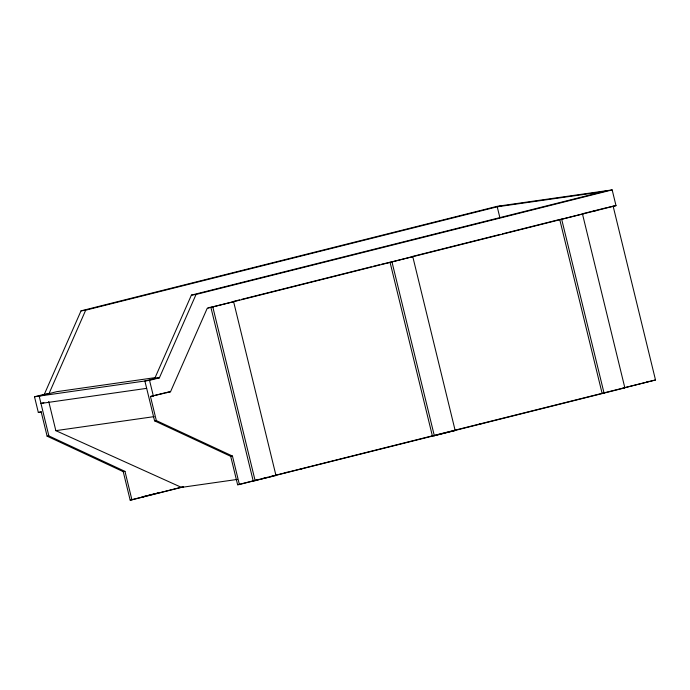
<?xml version="1.0" encoding="UTF-8"?>
<svg xmlns="http://www.w3.org/2000/svg" width="690" height="690" viewBox="0 0 690 690"><rect width="100%" height="100%" fill="white"/><g stroke="black" fill="none" stroke-linecap="round" stroke-linejoin="round"><path stroke-width="1.03" d="M183.48 486.89L131.919 499.836L124.985 471.391L123.225 471.641L47.11 436.175L41.236 412.077L38.338 412.491L34.5 396.759L44.333 394.292L81.023 310.854L497.136 206.319L612.168 189.905L616.006 205.637L207.207 308.335L170.516 391.765L150.463 396.491L156.337 420.589L232.452 456.055L239.387 484.509L274.042 475.798M501.803 205.655L85.689 310.19L48.999 393.628L44.333 394.292M607.511 190.578L191.397 295.113L154.707 378.543L159.364 377.879L196.055 294.44L612.168 189.905M208.035 307.809L209.898 307.343M233.617 301.383L239.542 299.9M241.509 299.4L371.298 266.797M373.376 266.271L379.612 264.71M381.691 264.184L392.912 261.683M411.861 256.602L500.371 234.376M502.449 233.85L558.676 219.722M582.507 213.736L607.519 207.457M608.528 207.198L616.006 205.637M213.805 306.567L234.548 301.461M412.758 256.594L391.946 261.821L434.338 435.744L455.159 430.508L412.758 256.594L413.724 256.456M582.472 213.96L561.651 219.187L604.052 393.11L624.864 387.875L582.472 213.96L583.438 213.822M43.867 402.71L40.952 403.443L146.66 388.358M157.622 377.81L144.874 381.009L154.577 420.84L230.693 456.314L232.452 456.055M34.5 396.759L149.532 380.345L159.364 377.879M38.338 412.491L41.366 411.723M150.463 396.491L164.625 392.929M146.228 495.843L142.062 496.886L144.003 496.61M148.307 495.325L154.551 493.755M156.639 493.229L159.761 492.444M123.225 471.641L130.16 500.095L163.772 491.642M164.815 491.384L183.48 486.692M230.693 456.314L237.627 484.76L259.302 479.309M261.372 478.791L267.565 477.239M269.626 476.721L432.578 435.778M434.666 435.261L655.5 379.974L613.1 206.051M275.086 475.539L604.052 393.11M622.932 388.151L655.5 379.974M213.736 306.696L210.829 307.11L253.23 481.025L275.983 475.522L233.582 301.599M602.939 191.725L497.223 206.802L499.862 217.617M593.357 211.011L596.264 210.597M562.626 219.049L559.719 219.463L602.12 393.386M81.023 310.854L85.689 310.19M191.397 295.113L196.055 294.44M155.078 377.646L56.77 391.67L39.166 396.095L48.869 435.925L124.985 471.391M170.516 391.765L165.635 392.679L168.541 392.265M48.731 401.494L55.838 430.646L154.146 416.622M47.11 436.175L48.869 435.925M154.577 420.84L156.337 420.589M647.056 381.673L649.169 381.372M479.455 424.005L481.215 423.755M453.218 430.784L455.159 430.508M434.338 435.744L432.406 436.02L390.005 262.096M300.279 469.019L302.039 468.769M237.489 479.395L181.47 487.39L55.838 430.646M285.065 472.616L287.178 472.314M130.16 500.095L131.919 499.836M237.627 484.76L239.387 484.509M212.77 306.834L255.162 480.749M149.532 380.345L153.37 396.077"/></g></svg>
